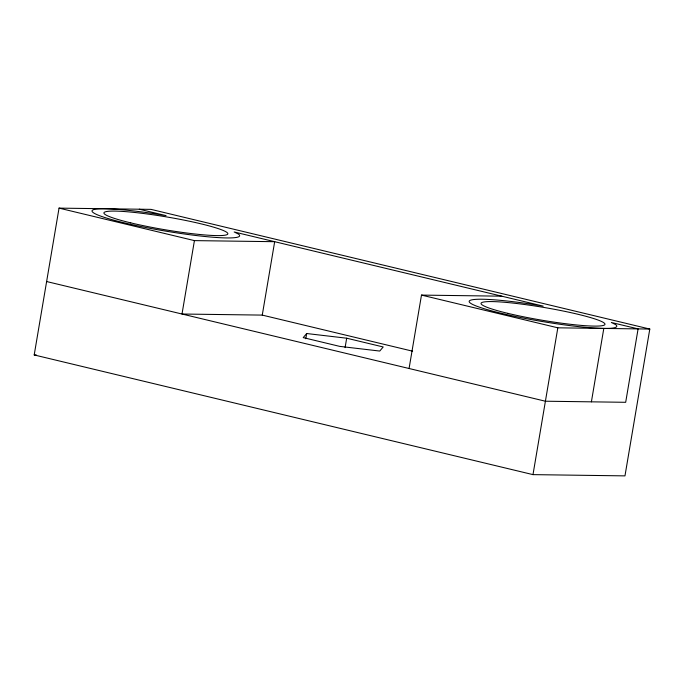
<?xml version="1.0" encoding="UTF-8"?>
<svg xmlns="http://www.w3.org/2000/svg" width="684" height="684" viewBox="0 0 684 684"><rect width="100%" height="100%" fill="white"/><g stroke="black" fill="none" stroke-linecap="round" stroke-linejoin="round"><path stroke-width="1.03" d="M34.2 354.945L59.046 208.124L151.01 209.372L649.8 329.055L624.971 475.876L532.99 474.628L34.2 354.945L36.312 354.97M262.263 315.102L274.677 241.691L194.427 240.614L182.004 314.024L262.263 315.102L412.614 351.183M305.799 338.768L306.688 333.527L346.685 338.204L383.211 346.968L379.74 351.054L339.734 346.378L303.209 337.614L306.688 333.527M345.087 347.643L346.685 338.204M409.075 368.505L421.489 295.095L501.757 296.181M532.99 474.628L557.828 327.816L649.8 329.055M591.395 401.841L603.81 328.431M139.305 209.21L166.067 215.631L152.387 213.417A74.847 7.695 9.6 0 0 93.263 212.621A74.847 7.695 9.6 0 0 179.285 233.261A74.847 7.695 9.6 0 0 238.417 234.065L234.184 231.979L543.199 306.124L529.527 303.91A74.847 7.695 9.6 0 0 470.404 303.115A74.847 7.695 9.6 0 0 556.425 323.754A74.847 7.695 9.6 0 0 615.557 324.558L611.325 322.472L638.095 328.893L625.68 402.303L545.404 401.217L46.615 281.534M59.046 208.124L194.427 240.614M421.489 295.095L557.828 327.816M130.73 222.864A62.877 6.464 9.6 0 0 227.652 234.193A62.877 6.464 9.6 0 0 139.143 212.963A62.877 6.464 9.6 0 0 130.73 222.864M507.861 313.358A62.877 6.464 9.6 0 0 604.793 324.695A62.877 6.464 9.6 0 0 516.292 303.457A62.877 6.464 9.6 0 0 507.861 313.358"/></g></svg>
